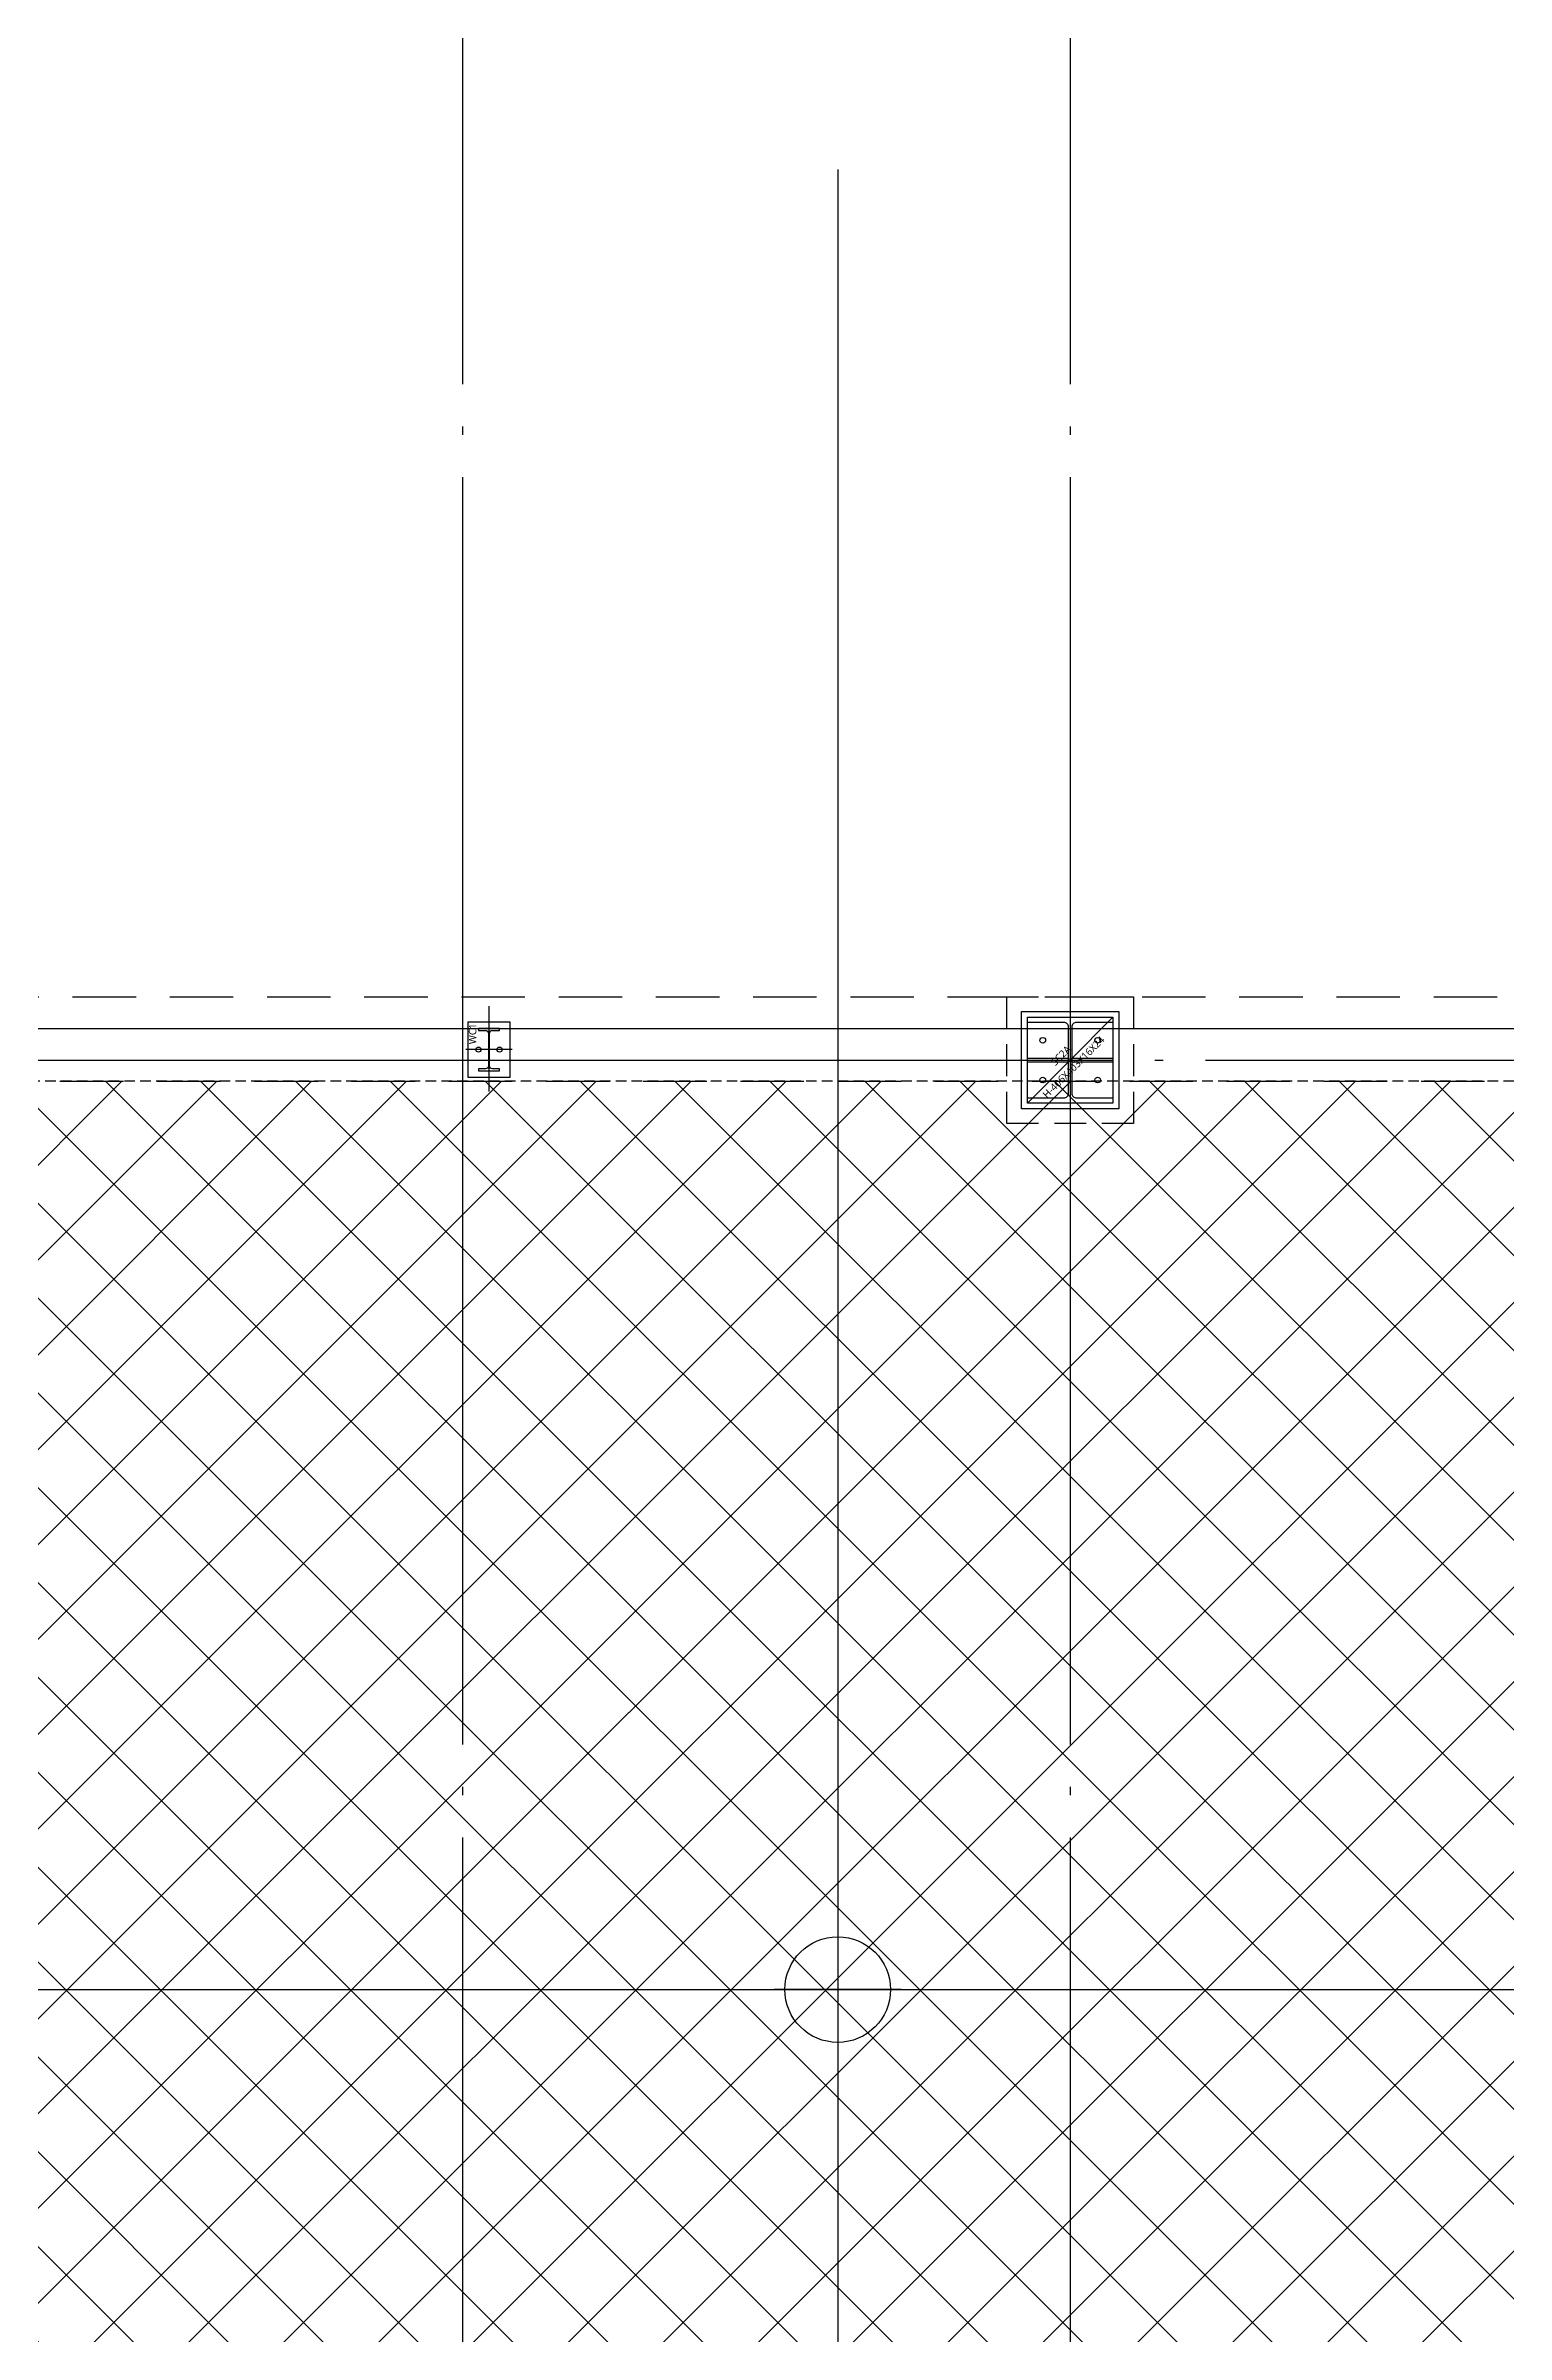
# Model space of a CAD drawing. Header units: millimetres. Extents: x -734060 to 504600, y -7739 to 118800.
# Drawn here: x -238747 to -231837, y 79868 to 90702 of the extents above; entities that cross this region are included whole.
import ezdxf
from ezdxf.enums import TextEntityAlignment as Align

# ---------------------------------------------------------------- set-up
doc = ezdxf.new("R2010")
doc.units = ezdxf.units.MM
doc.header["$LTSCALE"] = 200
for name, pattern in [('CEN-GAUN', [32.2, 30, -1, 0.2, -1]), ('CONTINOUS', [0]), ('H3', [3, 2, -1]), ('HID', [2.3, 1.5, -0.8]), ('HIDDEN', [0.375, 0.25, -0.125])]:
    doc.linetypes.add(name, pattern=pattern)
doc.layers.get('DEFPOINTS').update_dxf_attribs({"color": 137})
for name, color, linetype in [('0-PIPE', 7, 'Continuous'), ('0-기초', 4, 'H3'), ('09GIRDER', 2, 'Continuous'), ('CEN', 1, 'CEN-GAUN'), ('G', 3, 'Continuous'), ('HAT-INS', 250, 'Continuous'), ('STEEL BASE', 13, 'Continuous'), ('WAL', 3, 'Continuous'), ('Z-하부구조체', 6, 'HIDDEN')]:
    doc.layers.add(name, color=color, linetype=linetype)
doc.layers.add('TEMP', color=171, linetype='Continuous', plot=False)
doc.styles.add('스타일1', font='malgun.ttf')

# ---------------------------------------------------------------- blocks, each defined once
blk = doc.blocks.new('X-CEN11')
at = {"layer": 'CEN', "color": 14, "linetype": 'CONTINOUS'}
for p, q in [((59900, 4216), (59900, -9737)), ((49297, -4400), (69841, -4400))]:
    blk.add_line(p, q, dxfattribs=at)
blk = doc.blocks.new('X-CEN')
at = {"layer": 'CEN'}
for p, q in [((58125, 9200), (58125, -53000)), ((61000, 9200), (61000, -53000)), ((-9200, 0), (76000, 0))]:
    blk.add_line(p, q, dxfattribs=at)
blk = doc.blocks.new('파일')
at = {"layer": '0-PIPE', "color": 7, "linetype": 'Continuous'}
for p, q in [((0, -300), (0, 300)), ((-300, 0), (300, 0))]:
    blk.add_line(p, q, dxfattribs=at)
at = {"layer": '0-PIPE', "color": 3, "linetype": 'Continuous'}
blk.add_circle((0, 0), 250, dxfattribs=at)
blk = doc.blocks.new('X-1F-FD')
at = {"layer": '0-기초', "rotation": 180}
blk.add_blockref('파일', (59900, -4400), dxfattribs=at)
blk = doc.blocks.new('S-WC1')
at = {"layer": 'DEFPOINTS'}
for p, q in [((0, 205), (0, -199)), ((110, 0), (-110, 0))]:
    blk.add_line(p, q, dxfattribs=at)
at = {"layer": 'STEEL BASE'}
blk.add_lwpolyline([(100, 130), (-100, 130), (-100, -130), (100, -130)], close=True, dxfattribs=at)
for centre in [(-50, 0), (50, 0)]:
    blk.add_circle(centre, 12, dxfattribs=at)
at = {"layer": 'WAL'}
blk.add_lwpolyline([(50, -100), (50, -91), (16, -91, -0.414214), (3, -78), (3, 78, -0.414214), (16, 91), (50, 91), (50, 100), (-50, 100), (-50, 91), (-16, 91, -0.414214), (-3, 78), (-3, -78, -0.414214), (-16, -91), (-50, -91), (-50, -100)], format="xyb", close=True, dxfattribs=at)
at = {"layer": 'TEMP', "style": '스타일1'}
blk.add_text('WC1', height=35, rotation=90, dxfattribs=at).set_placement((-60, 26))
blk = doc.blocks.new('S-SC2A')
at = {"layer": '09GIRDER'}
blk.add_lwpolyline([(-202, -203), (-202, -179), (-30, -179, 0.414214), (-8, -157), (-8, 157, 0.414214), (-30, 179), (-202, 179), (-202, 203), (202, 203), (202, 179), (30, 179, 0.414214), (8, 157), (8, -157, 0.414214), (30, -179), (202, -179), (202, -203)], format="xyb", close=True, dxfattribs=at)
at = {"layer": 'DEFPOINTS'}
blk.add_line((-202, -203), (202, 203), dxfattribs=at)
blk.add_lwpolyline([(-202, 203), (202, 203), (202, -203), (-202, -203)], close=True, dxfattribs=at)
at = {"layer": 'STEEL BASE'}
for points in [[(-230, 230), (230, 230), (230, -230), (-230, -230)], [(-202, 10), (-8, 10), (-8, -10), (-202, -10)], [(8, 10), (202, 10), (202, -10), (8, -10)]]:
    blk.add_lwpolyline(points, close=True, dxfattribs=at)
for centre in [(-130, 94), (130, 94), (-130, -94), (130, -94)]:
    blk.add_circle(centre, 13.5, dxfattribs=at)
at = {"layer": 'DEFPOINTS', "style": '스타일1'}
for s, p in [('H-406X403X16X24', (16, -33)), ('SC2A', (-44, 22))]:
    blk.add_text(s, height=35, rotation=45, dxfattribs=at).set_placement(p, align=Align.MIDDLE_CENTER)
blk = doc.blocks.new('x-stu-1Fcol')
for name, p in [('S-WC1', (58250, 50)), ('S-SC2A', (61000, 0))]:
    blk.add_blockref(name, p)
blk = doc.blocks.new('X-S-PDH')
at = {"layer": 'Z-하부구조체', "color": 251, "ltscale": 3}
blk.add_lwpolyline([(60700, 300), (61300, 300), (61300, -300), (60700, -300)], close=True, dxfattribs=at)

msp = doc.modelspace()

# ---------------------------------------------------------------- hatches: boundary and pattern name
at = {"layer": '0-기초', "linetype": 'CONTINOUS', "ltscale": 3}
h = msp.add_hatch(dxfattribs=at)
h.set_pattern_fill('ANSI37', color=252, scale=100)
h.paths.add_polyline_path([(-245200, 71700), (-224000, 71700), (-224000, 85800), (-245200, 85800)])

# ---------------------------------------------------------------- linework, layer by layer
at = {"layer": 'DEFPOINTS'}
msp.add_lwpolyline([(-295050, 86050), (-223750, 86050), (-223750, 42750), (-295050, 42750)], close=True, dxfattribs=at)
at = {"layer": 'G', "color": 7, "linetype": 'HID'}
for points in [[(-295200, 86200), (-223600, 86200), (-223600, 42600), (-295200, 42600)], [(-294800, 85800), (-224000, 85800), (-224000, 43000), (-294800, 43000)]]:
    msp.add_lwpolyline(points, close=True, dxfattribs=at)
at = {"layer": 'Z-하부구조체'}
msp.add_lwpolyline([(-245200, 71700), (-224000, 71700), (-224000, 85800), (-245200, 85800)], close=True, dxfattribs=at)

# ---------------------------------------------------------------- block references
for name in ['X-S-PDH', 'x-stu-1Fcol', 'X-1F-FD']:
    msp.add_blockref(name, (-294900, 85900))
at = {"layer": '0-기초', "color": 252, "linetype": 'CONTINOUS', "ltscale": 3}
msp.add_blockref('X-CEN11', (-294900, 85900), dxfattribs=at)
at = {"layer": 'HAT-INS'}
msp.add_blockref('X-CEN', (-294900, 85900), dxfattribs=at)

doc.saveas('drawing.dxf')
